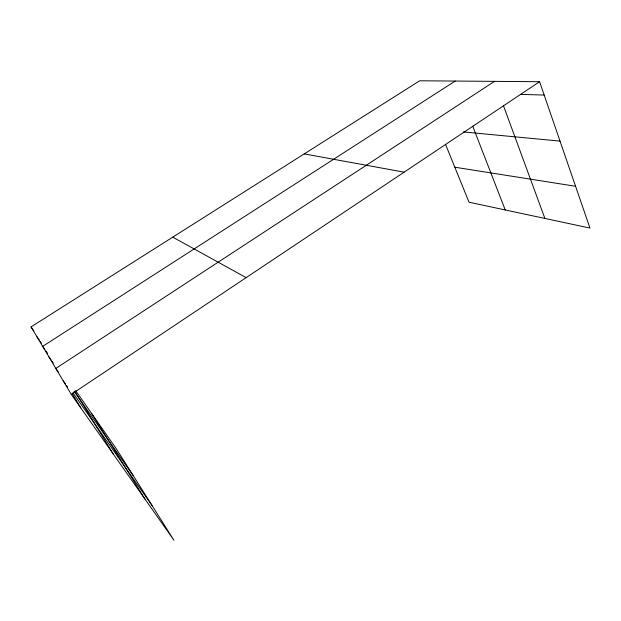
<?xml version="1.0" encoding="UTF-8"?>
<svg xmlns="http://www.w3.org/2000/svg" width="621" height="621" viewBox="0 0 621 621"><rect width="100%" height="100%" fill="white"/><g stroke="black" fill="none" stroke-linecap="round" stroke-linejoin="round"><path stroke-width="0.93" d="M75.63 390.617L116.422 448.929L173.919 540.216L71.283 394.397L539.579 81.708L589.95 228.078L469.049 202.221L445.505 144.313M494.51 81.359L55.805 368.424L58.568 372.359M455.216 81.056L42.663 346.371L44.867 349.522M71.283 394.397L31.05 326.887L419.68 80.784L539.579 81.708M520.833 94.408L544.175 95.052M463.382 131.931L560.026 141.114M454.813 167.204L575.574 186.284M304.22 153.899L404.1 172.164M172.77 237.144L246.149 277.634M72.905 392.782L152.06 505.51M63.21 380.852L65.368 383.918M66.447 385.455L67.526 386.992M31.05 326.887L33.821 330.853M36.639 336.264L39.309 340.083M40.373 341.604L41.444 343.134M45.97 351.098L47.631 353.458M74.054 391.176L133.251 475.647M48.974 356.966L51.108 360.009M52.18 361.538L53.251 363.06M91.986 413.997L144.949 499.051M75.164 391.882L113.332 454.137M72.37 393.885L80.777 407.888M472.705 126.125L505.238 209.96M503.414 105.586L544.896 218.445"/></g></svg>
